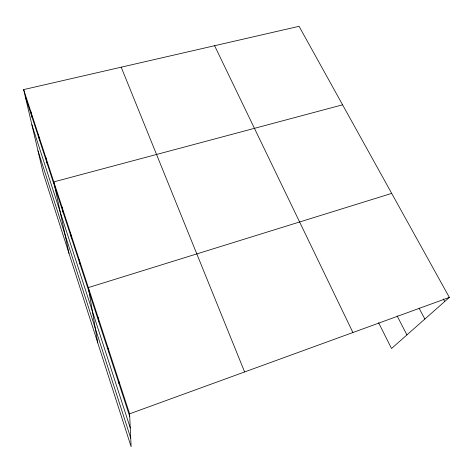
<?xml version="1.0" encoding="UTF-8"?>
<svg xmlns="http://www.w3.org/2000/svg" width="473" height="473" viewBox="0 0 473 473"><rect width="100%" height="100%" fill="white"/><g stroke="black" fill="none" stroke-linecap="round" stroke-linejoin="round"><path stroke-width="0.71" d="M23.65 89.598L129.608 413.834L131.122 446.689L43.268 173.366L23.65 89.598L299.06 26.311L449.35 297.399L391.526 348.512L378.625 322.775M129.608 413.834L449.35 297.399M391.691 193.392L88.35 287.59L97.757 342.878M342.582 104.811L53.81 181.898L69.005 253.433M443.284 298.936L444.697 301.508M419.072 308.171L424.855 319.05M397.119 315.887L406.916 334.902M214.6 45.721L352.917 332.513M121.2 67.178L244.618 371.949M25.205 96.244L129.732 416.536M31.892 124.783L130.258 427.959M37.988 150.828L130.725 438.104M30.828 111.557L32.306 118.002M38.236 134.237L39.637 140.463M45.893 157.669L47.205 163.664M61.998 206.955L63.116 212.418M70.477 232.893L71.488 238.055M79.257 259.754L80.144 264.596M98.077 317.348L98.697 321.445M108.175 348.258L108.648 351.93M118.682 380.398L118.983 383.603"/></g></svg>
